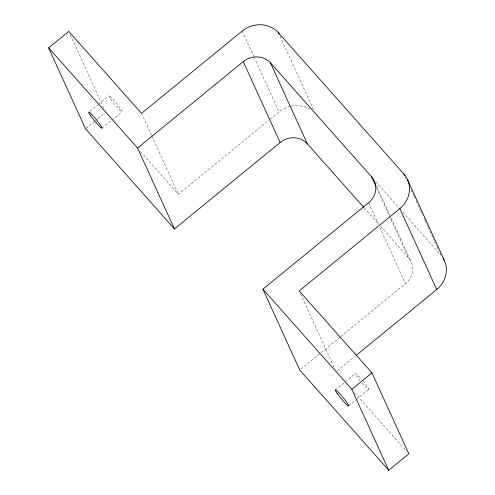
<?xml version="1.0" encoding="UTF-8"?>
<svg xmlns="http://www.w3.org/2000/svg" width="495" height="495" viewBox="0 0 495 495"><rect width="100%" height="100%" fill="white"/><g stroke="black" fill="none" stroke-linecap="round" stroke-linejoin="round"><path stroke-width="0.37" stroke-dasharray="2.48 1.86" d="M89.886 111.245L97.583 104.952M98.171 104.47L108.832 95.752M86.099 128.273L94.978 121.009M95.572 120.526L97.348 119.072M97.942 118.59L104.451 113.268M102.044 128.149L111.517 120.403M112.111 119.92L122.172 111.691M140.481 151.544L178.404 194.257L269.521 119.747M270.115 119.258L279.05 111.95A26.142 24.206 -24.5 0 1 290.615 106.301M300.966 369.103L320.667 352.991M321.267 352.502L340.368 336.878M340.968 336.39L405.448 283.66A19.608 18.154 -24.5 0 0 408.418 257.654L376.683 188.013M337.262 370.86L355.132 356.245M335.307 389.961L355.435 373.502M348.653 405.894L355.757 400.09M356.351 399.601L368.781 389.435M375.711 181.684L399.242 208.191M402.825 212.219L440.674 254.857L439.071 251.336M364.295 207.962L378.663 224.142M380.717 226.45L408.418 257.654M354.519 392.609L405.764 450.326M405.089 176.771L406.055 178.881M411.184 190.136L413.424 195.061M413.746 195.766L415.67 199.986M415.992 200.685L417.594 204.206M417.916 204.911L420.156 209.831M420.478 210.536L422.724 215.461M424.005 218.276L424.964 220.386M425.285 221.086L427.532 226.011M427.853 226.716L429.456 230.231M429.778 230.936L434.264 240.787M434.585 241.486L436.825 246.411M437.147 247.116L438.749 250.631M376.738 186.343L389.887 215.183M391.168 217.998L411.042 261.614M368.583 202.764L378.52 224.569M379.801 227.384L405.448 283.66M280.09 36.327L313.428 109.482M242.185 31.055L253.725 56.381M254.046 57.08L279.05 111.95M300.49 293.745L334.471 368.311M141.539 113.361L151.476 135.166M151.798 135.871L178.404 194.257M70.37 34.916L103.715 108.077M291.283 106.159A26.142 24.206 -24.5 0 1 309.932 109.209M363.07 380.933A10.457 1.083 50.7 0 1 368.763 389.522A10.457 1.083 50.7 0 1 362.018 383.056M360.292 380.94A10.457 1.083 50.7 0 1 355.478 373.385A10.457 1.083 50.7 0 1 361.765 379.368M110.719 99.21A10.457 1.083 50.7 0 0 121.925 111.827A10.457 1.083 50.7 0 0 113.862 100.126A10.457 1.083 50.7 0 0 110.719 99.21"/><path stroke-width="0.74" d="M363.782 207.386L307.352 143.822A19.608 18.154 -24.5 0 0 280.127 142.511L174.444 228.931L85.505 128.756L48.64 47.86L68.768 31.402L141.539 113.361L242.185 31.055A26.142 24.206 -24.5 0 1 278.487 32.806L403.809 173.955L404.452 175.366M174.444 228.931L137.579 148.03L243.255 61.615A19.608 18.154 -24.5 0 1 270.48 62.927L371.553 176.758L376.039 186.609M403.809 173.955A26.142 24.206 -24.5 0 1 399.849 208.63L299.203 290.936L371.974 372.89L408.839 453.791L388.711 470.25L299.772 370.081L262.907 289.185L368.583 202.764A19.608 18.154 -24.5 0 0 371.553 176.758M356.32 355.274L436.72 289.526A26.142 24.206 -24.5 0 0 442.957 257.907M388.711 470.25L351.846 389.355L371.974 372.89M48.64 47.86L137.579 148.03M262.907 289.185L351.846 389.355M407.311 179.233L444.176 260.129M399.849 208.63L436.72 289.526M278.487 32.806L279.124 34.217M270.48 62.927L307.352 143.822M243.255 61.615L280.127 142.511M337.194 393.42A10.457 1.083 50.7 0 0 348.4 406.036A10.457 1.083 50.7 0 0 340.343 394.336A10.457 1.083 50.7 0 0 337.194 393.42M90.591 115.669A10.457 1.083 50.7 0 0 101.797 128.292A10.457 1.083 50.7 0 0 93.734 116.585A10.457 1.083 50.7 0 0 90.591 115.669"/></g></svg>
